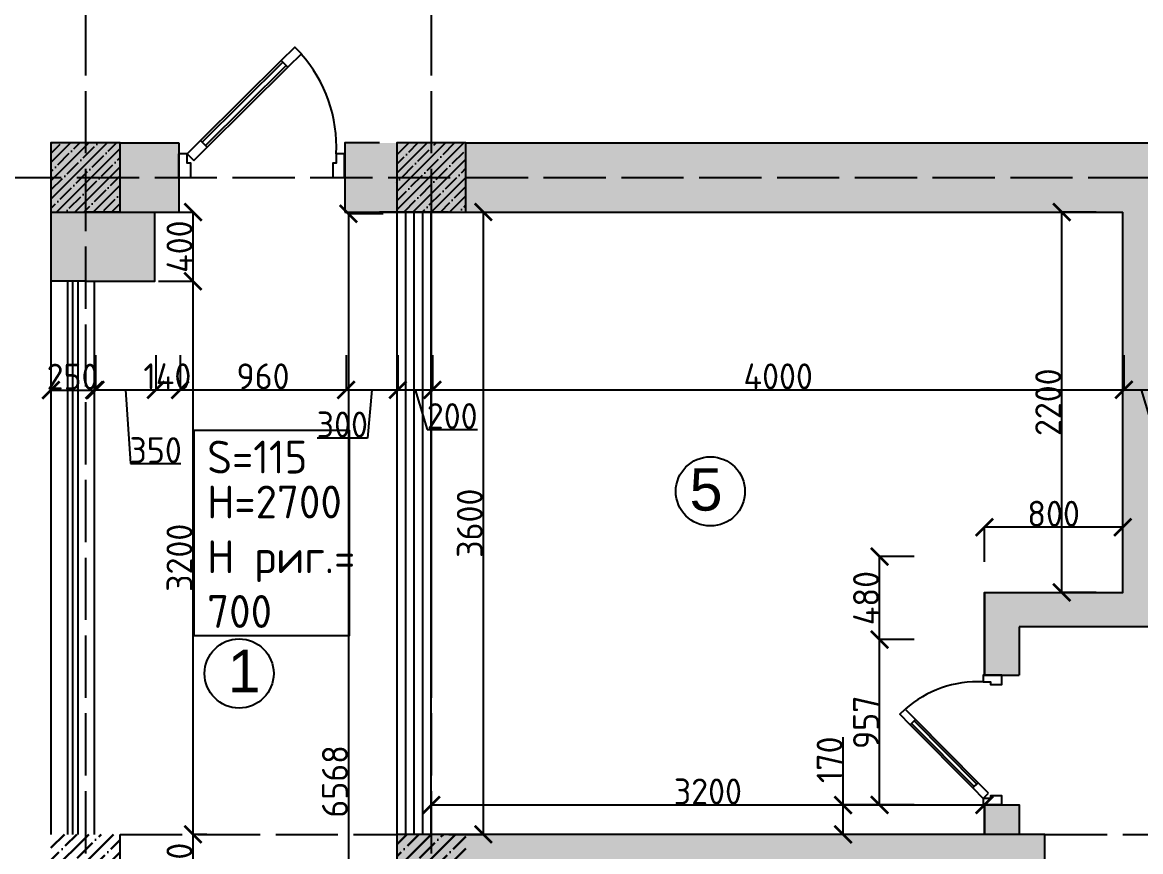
# Model space of a CAD drawing. Header units: millimetres. Extents: x -79936 to 190348, y -17907 to 78730.
# Drawn here: x 107997 to 114466, y 68208 to 73006 of the extents above; entities that cross this region are included whole.
import ezdxf

# ---------------------------------------------------------------- set-up
doc = ezdxf.new("R2010")
doc.units = ezdxf.units.MM
doc.linetypes.add('ACAD_ISO02W100', pattern=[15, 12, -3])
doc.layers.add('Plan 1', color=7, linetype='Continuous')
doc.layers.add('Plan 2', color=7, linetype='Continuous')
doc.styles.add('gost', font='GOST Common.ttf')
doc.styles.get("Standard").update_dxf_attribs({"font": 'arial.ttf'})
doc.dimstyles.new('GOST', dxfattribs={"dimtxt": 190, "dimasz": 100, "dimexe": 0.18, "dimexo": 0.06, "dimgap": 3, "dimtad": 1, "dimdec": 0, "dimzin": 0, "dimdsep": 46, "dimtxsty": 'gost', "dimblk": 'ARCHTICK', "dimcen": 0.09, "dimclrt": 256, "dimadec": 0, "dimazin": 0, "dimtfac": 1, "dimtdec": 0, "dimtofl": 0, "dimtmove": 0, "dimatfit": 3, "dimldrblk": 'ARCHTICK', "dimfxl": 200, "dimfxlon": 1, "dimtolj": 1, "dimtzin": 0, "dimarcsym": 0})
pattern_1 = [(45, (55688.29, 48707.08), (-70.71068, 70.71068), []), (45, (55759, 48707.08), (-70.71068, 70.71068), [125, -25, 0, -25])]

# ---------------------------------------------------------------- blocks, each defined once
blk = doc.blocks.new('A$C3C032968')
for p, q in [((0, 0), (0, 100)), ((0, 100), (0, 0)), ((700, 0), (700, 100)), ((700, 0), (700, 100))]:
    blk.add_line(p, q)
for points in [[(517.5, 522.4), (460.7, 466.1), (432.5, 494.5), (489.3, 550.8)], [(120, 128), (460.7, 466.1), (432.5, 494.5), (91.8, 156.4)], [(112.9, 135.1), (453.6, 473.2), (439.5, 487.4), (98.8, 149.3)], [(63.2, 71.6), (120, 128), (91.8, 156.4), (35, 100)], [(35, 100), (0, 100), (0, 0), (50, 0), (50, 50), (50, 60), (35, 60)], [(665, 100), (665, 60), (650, 60), (650, 50), (650, 0), (700, 0), (700, 100)]]:
    blk.add_lwpolyline(points, close=True)
blk.add_arc((72.4, 128.7), 593.3, 357.2313, 41.4937)
blk = doc.blocks.new('_ArchTick')
at = {"color": 0, "linetype": 'ByBlock', "const_width": 0.15}
blk.add_lwpolyline([(-0.5, -0.5), (0.5, 0.5)], dxfattribs=at)
blk = doc.blocks.new('*D266')
at = {"color": 0, "lineweight": -2, "transparency": 16777216}
for p, q in [((108362.2, 73708.1), (108362.2, 73908.3)), ((108362.2, 73908.1), (108902.2, 73908.1)), ((108902.2, 73708.1), (108902.2, 73908.3))]:
    blk.add_line(p, q, dxfattribs=at)
at = {"layer": 'Defpoints', "color": 0, "lineweight": 40, "transparency": 16777216}
for p in [(108902.2, 73908.1), (108902.2, 72176.6), (108362.2, 72108.1)]:
    blk.add_point(p, dxfattribs=at)
at = {"color": 0, "lineweight": -2, "transparency": 16777216, "xscale": 100, "yscale": 100, "zscale": 100, "rotation": 180}
blk.add_blockref('_ArchTick', (108362.2, 73908.1), dxfattribs=at)
at = {"color": 0, "lineweight": -2, "transparency": 16777216, "xscale": 100, "yscale": 100, "zscale": 100}
blk.add_blockref('_ArchTick', (108902.2, 73908.1), dxfattribs=at)
at = {"transparency": 16777216, "insert": (108632.2, 74006.1), "char_height": 190, "attachment_point": 5, "style": 'gost'}
blk.add_mtext('\\A1;540', dxfattribs=at)
blk = doc.blocks.new('*D267')
at = {"color": 0, "lineweight": -2, "transparency": 16777216}
for p, q in [((108902.2, 73708.1), (108902.2, 73908.3)), ((108902.2, 73908.1), (109862.2, 73908.1)), ((109862.2, 73708.1), (109862.2, 73908.3))]:
    blk.add_line(p, q, dxfattribs=at)
at = {"layer": 'Defpoints', "color": 0, "lineweight": 40, "transparency": 16777216}
for p in [(109862.2, 73908.1), (109862.2, 72308.1), (108902.2, 72176.6)]:
    blk.add_point(p, dxfattribs=at)
at = {"color": 0, "lineweight": -2, "transparency": 16777216, "xscale": 100, "yscale": 100, "zscale": 100, "rotation": 180}
blk.add_blockref('_ArchTick', (108902.2, 73908.1), dxfattribs=at)
at = {"color": 0, "lineweight": -2, "transparency": 16777216, "xscale": 100, "yscale": 100, "zscale": 100}
blk.add_blockref('_ArchTick', (109862.2, 73908.1), dxfattribs=at)
at = {"transparency": 16777216, "insert": (109382.2, 74006.1), "char_height": 190, "attachment_point": 5, "style": 'gost'}
blk.add_mtext('\\A1;960', dxfattribs=at)
blk = doc.blocks.new('*D268')
at = {"color": 0, "lineweight": -2, "transparency": 16777216}
for p, q in [((109862.2, 73708.1), (109862.2, 73908.3)), ((109862.2, 73908.1), (110362.2, 73908.1)), ((110362.2, 73708.1), (110362.2, 73908.3))]:
    blk.add_line(p, q, dxfattribs=at)
at = {"layer": 'Defpoints', "color": 0, "lineweight": 40, "transparency": 16777216}
for p in [(110362.2, 73908.1), (109862.2, 72308.1), (110362.2, 72108.1)]:
    blk.add_point(p, dxfattribs=at)
at = {"color": 0, "lineweight": -2, "transparency": 16777216, "xscale": 100, "yscale": 100, "zscale": 100, "rotation": 180}
blk.add_blockref('_ArchTick', (109862.2, 73908.1), dxfattribs=at)
at = {"color": 0, "lineweight": -2, "transparency": 16777216, "xscale": 100, "yscale": 100, "zscale": 100}
blk.add_blockref('_ArchTick', (110362.2, 73908.1), dxfattribs=at)
at = {"transparency": 16777216, "insert": (110112.2, 74006.1), "char_height": 190, "attachment_point": 5, "style": 'gost'}
blk.add_mtext('\\A1;500', dxfattribs=at)
blk = doc.blocks.new('*D269')
at = {"color": 0, "lineweight": -2, "transparency": 16777216}
for p, q in [((110362.2, 73708.1), (110362.2, 73908.3)), ((110362.2, 73908.1), (115162, 73908.1)), ((115162, 73708.1), (115162, 73908.3))]:
    blk.add_line(p, q, dxfattribs=at)
at = {"layer": 'Defpoints', "color": 0, "lineweight": 40, "transparency": 16777216}
for p in [(115162, 73908.1), (110362.2, 72108.1), (115162, 72108.1)]:
    blk.add_point(p, dxfattribs=at)
at = {"color": 0, "lineweight": -2, "transparency": 16777216, "xscale": 100, "yscale": 100, "zscale": 100, "rotation": 180}
blk.add_blockref('_ArchTick', (110362.2, 73908.1), dxfattribs=at)
at = {"color": 0, "lineweight": -2, "transparency": 16777216, "xscale": 100, "yscale": 100, "zscale": 100}
blk.add_blockref('_ArchTick', (115162, 73908.1), dxfattribs=at)
at = {"transparency": 16777216, "insert": (112762.1, 74006.1), "char_height": 190, "attachment_point": 5, "style": 'gost'}
blk.add_mtext('\\A1;4800', dxfattribs=at)
blk = doc.blocks.new('*D228')
at = {"color": 0, "lineweight": -2, "transparency": 16777216}
for p, q in [((108362.2, 74508.1), (108362.2, 74708.3)), ((108362.2, 74708.1), (110362.2, 74708.1)), ((110362.2, 74508.1), (110362.2, 74708.3))]:
    blk.add_line(p, q, dxfattribs=at)
at = {"layer": 'Defpoints', "color": 0, "lineweight": 40, "transparency": 16777216}
for p in [(110362.2, 74708.1), (108362.2, 72108.1), (110362.2, 72108.1)]:
    blk.add_point(p, dxfattribs=at)
at = {"color": 0, "lineweight": -2, "transparency": 16777216, "xscale": 100, "yscale": 100, "zscale": 100, "rotation": 180}
blk.add_blockref('_ArchTick', (108362.2, 74708.1), dxfattribs=at)
at = {"color": 0, "lineweight": -2, "transparency": 16777216, "xscale": 100, "yscale": 100, "zscale": 100}
blk.add_blockref('_ArchTick', (110362.2, 74708.1), dxfattribs=at)
at = {"transparency": 16777216, "insert": (109362.2, 74806.1), "char_height": 190, "attachment_point": 5, "style": 'gost'}
blk.add_mtext('\\A1;2000', dxfattribs=at)
blk = doc.blocks.new('*D229')
at = {"color": 0, "lineweight": -2, "transparency": 16777216}
for p, q in [((110362.2, 74508.1), (110362.2, 74708.3)), ((110362.2, 74708.1), (115162, 74708.1)), ((115162, 74508.1), (115162, 74708.3))]:
    blk.add_line(p, q, dxfattribs=at)
at = {"layer": 'Defpoints', "color": 0, "lineweight": 40, "transparency": 16777216}
for p in [(115162, 74708.1), (110362.2, 72108.1), (115162, 72108.1)]:
    blk.add_point(p, dxfattribs=at)
at = {"color": 0, "lineweight": -2, "transparency": 16777216, "xscale": 100, "yscale": 100, "zscale": 100, "rotation": 180}
blk.add_blockref('_ArchTick', (110362.2, 74708.1), dxfattribs=at)
at = {"color": 0, "lineweight": -2, "transparency": 16777216, "xscale": 100, "yscale": 100, "zscale": 100}
blk.add_blockref('_ArchTick', (115162, 74708.1), dxfattribs=at)
at = {"transparency": 16777216, "insert": (112762.1, 74806.1), "char_height": 190, "attachment_point": 5, "style": 'gost'}
blk.add_mtext('\\A1;4800', dxfattribs=at)
blk = doc.blocks.new('*D232')
at = {"color": 0, "lineweight": -2, "transparency": 16777216}
for p, q in [((108362.2, 75308.1), (108362.2, 75508.3)), ((108362.2, 75508.1), (121262, 75508.1)), ((121262, 75308.1), (121262, 75508.3))]:
    blk.add_line(p, q, dxfattribs=at)
at = {"layer": 'Defpoints', "color": 0, "lineweight": 40, "transparency": 16777216}
for p in [(121262, 75508.1), (108362.2, 72108.1), (121262, 72108.1)]:
    blk.add_point(p, dxfattribs=at)
at = {"color": 0, "lineweight": -2, "transparency": 16777216, "xscale": 100, "yscale": 100, "zscale": 100, "rotation": 180}
blk.add_blockref('_ArchTick', (108362.2, 75508.1), dxfattribs=at)
at = {"color": 0, "lineweight": -2, "transparency": 16777216, "xscale": 100, "yscale": 100, "zscale": 100}
blk.add_blockref('_ArchTick', (121262, 75508.1), dxfattribs=at)
at = {"transparency": 16777216, "insert": (114812.1, 75606.1), "char_height": 190, "attachment_point": 5, "style": 'gost'}
blk.add_mtext('\\A1;12900', dxfattribs=at)
blk = doc.blocks.new('*D233')
at = {"color": 0, "lineweight": -2, "transparency": 16777216}
for p, q in [((108783.7, 71908.1), (108983.9, 71908.1)), ((108983.7, 71908.1), (108983.7, 71508.1)), ((108783.7, 71508.1), (108983.9, 71508.1))]:
    blk.add_line(p, q, dxfattribs=at)
at = {"layer": 'Defpoints', "color": 0, "lineweight": 40, "transparency": 16777216}
for p in [(108464.4, 71908.1), (108464.4, 71508.1), (108983.7, 71508.1)]:
    blk.add_point(p, dxfattribs=at)
at = {"color": 0, "lineweight": -2, "transparency": 16777216, "xscale": 100, "yscale": 100, "zscale": 100}
for p, rotation in [((108983.7, 71908.1), 90), ((108983.7, 71508.1), 270)]:
    blk.add_blockref('_ArchTick', p, dxfattribs=dict(at, rotation=rotation))
at = {"color": 18, "true_color": 0x000000, "transparency": 16777216, "insert": (108905.7, 71708.1), "char_height": 150, "attachment_point": 5, "rotation": 90, "style": 'gost'}
blk.add_mtext('\\A1;400', dxfattribs=at)
blk = doc.blocks.new('*D234')
at = {"color": 0, "lineweight": -2, "transparency": 16777216}
for p, q in [((108783.7, 71508.1), (108983.9, 71508.1)), ((108983.7, 71508.1), (108983.7, 68308.1)), ((109064.3, 68308.1), (108983.6, 68308.1))]:
    blk.add_line(p, q, dxfattribs=at)
at = {"layer": 'Defpoints', "color": 0, "lineweight": 40, "transparency": 16777216}
for p in [(108464.4, 71508.1), (108983.7, 68308.1), (109064.4, 68308.1)]:
    blk.add_point(p, dxfattribs=at)
at = {"color": 0, "lineweight": -2, "transparency": 16777216, "xscale": 100, "yscale": 100, "zscale": 100}
for p, rotation in [((108983.7, 71508.1), 90), ((108983.7, 68308.1), 270)]:
    blk.add_blockref('_ArchTick', p, dxfattribs=dict(at, rotation=rotation))
at = {"color": 18, "true_color": 0x000000, "transparency": 16777216, "insert": (108905.7, 69908.1), "char_height": 150, "attachment_point": 5, "rotation": 90, "style": 'gost'}
blk.add_mtext('\\A1;3200', dxfattribs=at)
blk = doc.blocks.new('*D235')
at = {"color": 0, "lineweight": -2, "transparency": 16777216}
for p, q in [((109064.3, 68308.1), (108983.6, 68308.1)), ((108983.7, 68308.1), (108983.7, 67908.1)), ((109064.3, 67908.1), (108983.6, 67908.1))]:
    blk.add_line(p, q, dxfattribs=at)
at = {"layer": 'Defpoints', "color": 0, "lineweight": 40, "transparency": 16777216}
for p in [(109064.4, 68308.1), (108983.7, 67908.1), (109064.4, 67908.1)]:
    blk.add_point(p, dxfattribs=at)
at = {"color": 0, "lineweight": -2, "transparency": 16777216, "xscale": 100, "yscale": 100, "zscale": 100}
for p, rotation in [((108983.7, 68308.1), 90), ((108983.7, 67908.1), 270)]:
    blk.add_blockref('_ArchTick', p, dxfattribs=dict(at, rotation=rotation))
at = {"color": 18, "true_color": 0x000000, "transparency": 16777216, "insert": (108905.7, 68108.1), "char_height": 150, "attachment_point": 5, "rotation": 90, "style": 'gost'}
blk.add_mtext('\\A1;400', dxfattribs=at)
blk = doc.blocks.new('*D273')
at = {"color": 0, "lineweight": -2, "transparency": 16777216}
for p, q in [((108162.2, 71078), (108162.2, 70877.8)), ((108412.2, 71078), (108412.2, 70877.8)), ((108162.2, 70878), (108412.2, 70878))]:
    blk.add_line(p, q, dxfattribs=at)
at = {"layer": 'Defpoints', "color": 0, "lineweight": 40, "transparency": 16777216}
for p in [(108162.2, 71508.1), (108412.2, 71508.1), (108412.2, 70878)]:
    blk.add_point(p, dxfattribs=at)
at = {"color": 0, "lineweight": -2, "transparency": 16777216, "xscale": 100, "yscale": 100, "zscale": 100, "rotation": 180}
blk.add_blockref('_ArchTick', (108162.2, 70878), dxfattribs=at)
at = {"color": 0, "lineweight": -2, "transparency": 16777216, "xscale": 100, "yscale": 100, "zscale": 100}
blk.add_blockref('_ArchTick', (108412.2, 70878), dxfattribs=at)
at = {"transparency": 16777216, "insert": (108287.2, 70956), "char_height": 150, "attachment_point": 5, "style": 'gost'}
blk.add_mtext('\\A1;250', dxfattribs=at)
blk = doc.blocks.new('*D238')
at = {"color": 0, "lineweight": -2, "transparency": 16777216}
for p, q in [((108419, 71079.6), (108419, 70879.4)), ((108769, 71079.6), (108769, 70879.4)), ((108419, 70879.6), (108769, 70879.6)), ((108594, 70879.6), (108622.3, 70452.8)), ((108622.3, 70452.8), (108913.3, 70452.8))]:
    blk.add_line(p, q, dxfattribs=at)
at = {"layer": 'Defpoints', "color": 0, "lineweight": 40, "transparency": 16777216}
for p in [(108419, 71701.3), (108769, 71701.3), (108769, 70879.6)]:
    blk.add_point(p, dxfattribs=at)
at = {"color": 0, "lineweight": -2, "transparency": 16777216, "xscale": 100, "yscale": 100, "zscale": 100, "rotation": 180}
blk.add_blockref('_ArchTick', (108419, 70879.6), dxfattribs=at)
at = {"color": 0, "lineweight": -2, "transparency": 16777216, "xscale": 100, "yscale": 100, "zscale": 100}
blk.add_blockref('_ArchTick', (108769, 70879.6), dxfattribs=at)
at = {"transparency": 16777216, "insert": (108767.8, 70530.8), "char_height": 150, "attachment_point": 5, "style": 'gost'}
blk.add_mtext('\\A1;350', dxfattribs=at)
blk = doc.blocks.new('*D239')
at = {"color": 0, "lineweight": -2, "transparency": 16777216}
for p, q in [((108769, 71079.6), (108769, 70879.4)), ((108909, 71079.6), (108909, 70879.4)), ((108769, 70879.6), (108909, 70879.6))]:
    blk.add_line(p, q, dxfattribs=at)
at = {"layer": 'Defpoints', "color": 0, "lineweight": 40, "transparency": 16777216}
for p in [(108909, 72101.3), (108769, 71701.3), (108909, 70879.6)]:
    blk.add_point(p, dxfattribs=at)
at = {"color": 0, "lineweight": -2, "transparency": 16777216, "xscale": 100, "yscale": 100, "zscale": 100, "rotation": 180}
blk.add_blockref('_ArchTick', (108769, 70879.6), dxfattribs=at)
at = {"color": 0, "lineweight": -2, "transparency": 16777216, "xscale": 100, "yscale": 100, "zscale": 100}
blk.add_blockref('_ArchTick', (108909, 70879.6), dxfattribs=at)
at = {"transparency": 16777216, "insert": (108835.6, 70958), "char_height": 150, "attachment_point": 5, "style": 'gost'}
blk.add_mtext('\\A1;140', dxfattribs=at)
blk = doc.blocks.new('*D240')
at = {"color": 0, "lineweight": -2, "transparency": 16777216}
for p, q in [((108909, 71079.6), (108909, 70879.4)), ((109869, 71079.6), (109869, 70879.4)), ((108909, 70879.6), (109869, 70879.6))]:
    blk.add_line(p, q, dxfattribs=at)
at = {"layer": 'Defpoints', "color": 0, "lineweight": 40, "transparency": 16777216}
for p in [(108909, 72101.3), (109869, 72101.3), (109869, 70879.6)]:
    blk.add_point(p, dxfattribs=at)
at = {"color": 0, "lineweight": -2, "transparency": 16777216, "xscale": 100, "yscale": 100, "zscale": 100, "rotation": 180}
blk.add_blockref('_ArchTick', (108909, 70879.6), dxfattribs=at)
at = {"color": 0, "lineweight": -2, "transparency": 16777216, "xscale": 100, "yscale": 100, "zscale": 100}
blk.add_blockref('_ArchTick', (109869, 70879.6), dxfattribs=at)
at = {"transparency": 16777216, "insert": (109389, 70957.6), "char_height": 150, "attachment_point": 5, "style": 'gost'}
blk.add_mtext('\\A1;960', dxfattribs=at)
blk = doc.blocks.new('*D241')
at = {"color": 0, "lineweight": -2, "transparency": 16777216}
for p, q in [((109869, 71079.6), (109869, 70879.4)), ((110169, 71079.6), (110169, 70879.4)), ((109869, 70879.6), (110169, 70879.6)), ((110019, 70879.6), (109993.2, 70601.1)), ((109993.2, 70601.1), (109702.2, 70601.1))]:
    blk.add_line(p, q, dxfattribs=at)
at = {"layer": 'Defpoints', "color": 0, "lineweight": 40, "transparency": 16777216}
for p in [(109869, 72101.3), (110169, 72101.3), (110169, 70879.6)]:
    blk.add_point(p, dxfattribs=at)
at = {"color": 0, "lineweight": -2, "transparency": 16777216, "xscale": 100, "yscale": 100, "zscale": 100, "rotation": 180}
blk.add_blockref('_ArchTick', (109869, 70879.6), dxfattribs=at)
at = {"color": 0, "lineweight": -2, "transparency": 16777216, "xscale": 100, "yscale": 100, "zscale": 100}
blk.add_blockref('_ArchTick', (110169, 70879.6), dxfattribs=at)
at = {"transparency": 16777216, "insert": (109847.7, 70679.1), "char_height": 150, "attachment_point": 5, "style": 'gost'}
blk.add_mtext('\\A1;300', dxfattribs=at)
blk = doc.blocks.new('*D242')
at = {"color": 0, "lineweight": -2, "transparency": 16777216}
for p, q in [((110169, 71079.6), (110169, 70879.4)), ((110369, 71079.6), (110369, 70879.4)), ((110169, 70879.6), (110369, 70879.6)), ((110269, 70879.6), (110337.9, 70649.9)), ((110337.9, 70649.9), (110628.9, 70649.9))]:
    blk.add_line(p, q, dxfattribs=at)
at = {"layer": 'Defpoints', "color": 0, "lineweight": 40, "transparency": 16777216}
for p in [(110169, 72101.3), (110369, 72101.3), (110369, 70879.6)]:
    blk.add_point(p, dxfattribs=at)
at = {"color": 0, "lineweight": -2, "transparency": 16777216, "xscale": 100, "yscale": 100, "zscale": 100, "rotation": 180}
blk.add_blockref('_ArchTick', (110169, 70879.6), dxfattribs=at)
at = {"color": 0, "lineweight": -2, "transparency": 16777216, "xscale": 100, "yscale": 100, "zscale": 100}
blk.add_blockref('_ArchTick', (110369, 70879.6), dxfattribs=at)
at = {"transparency": 16777216, "insert": (110483.4, 70727.9), "char_height": 150, "attachment_point": 5, "style": 'gost'}
blk.add_mtext('\\A1;200', dxfattribs=at)
blk = doc.blocks.new('*D243')
at = {"color": 0, "lineweight": -2, "transparency": 16777216}
for p, q in [((110369, 71079.6), (110369, 70879.4)), ((114369, 71079.6), (114369, 70879.4)), ((110369, 70879.6), (114369, 70879.6))]:
    blk.add_line(p, q, dxfattribs=at)
at = {"layer": 'Defpoints', "color": 0, "lineweight": 40, "transparency": 16777216}
for p in [(110369, 72101.3), (114369, 72101.3), (114369, 70879.6)]:
    blk.add_point(p, dxfattribs=at)
at = {"color": 0, "lineweight": -2, "transparency": 16777216, "xscale": 100, "yscale": 100, "zscale": 100, "rotation": 180}
blk.add_blockref('_ArchTick', (110369, 70879.6), dxfattribs=at)
at = {"color": 0, "lineweight": -2, "transparency": 16777216, "xscale": 100, "yscale": 100, "zscale": 100}
blk.add_blockref('_ArchTick', (114369, 70879.6), dxfattribs=at)
at = {"transparency": 16777216, "insert": (112369, 70957.6), "char_height": 150, "attachment_point": 5, "style": 'gost'}
blk.add_mtext('\\A1;4000', dxfattribs=at)
blk = doc.blocks.new('*D244')
at = {"color": 0, "lineweight": -2, "transparency": 16777216}
for p, q in [((114369, 71079.6), (114369, 70879.4)), ((114569, 71079.6), (114569, 70879.4)), ((114369, 70879.6), (114569, 70879.6)), ((114469, 70879.6), (114537.9, 70649.9)), ((114537.9, 70649.9), (114828.9, 70649.9))]:
    blk.add_line(p, q, dxfattribs=at)
at = {"layer": 'Defpoints', "color": 0, "lineweight": 40, "transparency": 16777216}
for p in [(114369, 72101.3), (114569, 72101.3), (114569, 70879.6)]:
    blk.add_point(p, dxfattribs=at)
at = {"color": 0, "lineweight": -2, "transparency": 16777216, "xscale": 100, "yscale": 100, "zscale": 100, "rotation": 180}
blk.add_blockref('_ArchTick', (114369, 70879.6), dxfattribs=at)
at = {"color": 0, "lineweight": -2, "transparency": 16777216, "xscale": 100, "yscale": 100, "zscale": 100}
blk.add_blockref('_ArchTick', (114569, 70879.6), dxfattribs=at)
at = {"transparency": 16777216, "insert": (114683.4, 70727.9), "char_height": 150, "attachment_point": 5, "style": 'gost'}
blk.add_mtext('\\A1;200', dxfattribs=at)
blk = doc.blocks.new('*D274')
at = {"color": 0, "lineweight": -2, "transparency": 16777216}
for p, q in [((110083.2, 71898.3), (109883, 71898.3)), ((109883.2, 71898.3), (109883.2, 65330.5)), ((110083.2, 65330.5), (109883, 65330.5))]:
    blk.add_line(p, q, dxfattribs=at)
at = {"layer": 'Defpoints', "color": 0, "lineweight": 40, "transparency": 16777216}
for p in [(110183.2, 71898.3), (109883.2, 65330.5), (110162.2, 65330.5)]:
    blk.add_point(p, dxfattribs=at)
at = {"color": 0, "lineweight": -2, "transparency": 16777216, "xscale": 100, "yscale": 100, "zscale": 100}
for p, rotation in [((109883.2, 71898.3), 90), ((109883.2, 65330.5), 270)]:
    blk.add_blockref('_ArchTick', p, dxfattribs=dict(at, rotation=rotation))
at = {"color": 18, "true_color": 0x000000, "transparency": 16777216, "insert": (109805.2, 68614.4), "char_height": 150, "attachment_point": 5, "rotation": 90, "style": 'gost'}
blk.add_mtext('\\A1;6568', dxfattribs=at)
blk = doc.blocks.new('*D249')
at = {"color": 0, "lineweight": -2, "transparency": 16777216}
for p, q in [((114209, 71908.1), (114008.8, 71908.1)), ((114009, 69708.1), (114009, 71908.1)), ((114209, 69708.1), (114008.8, 69708.1))]:
    blk.add_line(p, q, dxfattribs=at)
at = {"layer": 'Defpoints', "color": 0, "lineweight": 40, "transparency": 16777216}
for p in [(114009, 71908.1), (114362.2, 71908.1), (114362.2, 69708.1)]:
    blk.add_point(p, dxfattribs=at)
at = {"color": 0, "lineweight": -2, "transparency": 16777216, "xscale": 100, "yscale": 100, "zscale": 100}
for p, rotation in [((114009, 71908.1), 90), ((114009, 69708.1), 270)]:
    blk.add_blockref('_ArchTick', p, dxfattribs=dict(at, rotation=rotation))
at = {"transparency": 16777216, "insert": (113931, 70808.1), "char_height": 150, "attachment_point": 5, "rotation": 90, "style": 'gost'}
blk.add_mtext('\\A1;2200', dxfattribs=at)
blk = doc.blocks.new('*D250')
at = {"color": 0, "lineweight": -2, "transparency": 16777216}
for p, q in [((112744.5, 68478.2), (112744.5, 68870)), ((112944.5, 68478.2), (112744.3, 68478.2)), ((112744.5, 68308.1), (112744.5, 68478.2)), ((112944.5, 68308.1), (112744.3, 68308.1))]:
    blk.add_line(p, q, dxfattribs=at)
at = {"layer": 'Defpoints', "color": 0, "lineweight": 40, "transparency": 16777216}
for p in [(112744.5, 68478.2), (113762.2, 68478.2), (113912.2, 68308.1)]:
    blk.add_point(p, dxfattribs=at)
at = {"color": 0, "lineweight": -2, "transparency": 16777216, "xscale": 100, "yscale": 100, "zscale": 100}
for p, rotation in [((112744.5, 68478.2), 90), ((112744.5, 68308.1), 270)]:
    blk.add_blockref('_ArchTick', p, dxfattribs=dict(at, rotation=rotation))
at = {"transparency": 16777216, "insert": (112666.5, 68739.5), "char_height": 150, "attachment_point": 5, "rotation": 90, "style": 'gost'}
blk.add_mtext('\\A1;170', dxfattribs=at)
blk = doc.blocks.new('*D251')
at = {"color": 0, "lineweight": -2, "transparency": 16777216}
for p, q in [((113155.1, 69435), (112954.9, 69435)), ((112955.1, 68478.2), (112955.1, 69435)), ((113155.1, 68478.2), (112954.9, 68478.2))]:
    blk.add_line(p, q, dxfattribs=at)
at = {"layer": 'Defpoints', "color": 0, "lineweight": 40, "transparency": 16777216}
for p in [(112955.1, 69435), (114077.5, 69435), (113762.2, 68478.2)]:
    blk.add_point(p, dxfattribs=at)
at = {"color": 0, "lineweight": -2, "transparency": 16777216, "xscale": 100, "yscale": 100, "zscale": 100}
for p, rotation in [((112955.1, 69435), 90), ((112955.1, 68478.2), 270)]:
    blk.add_blockref('_ArchTick', p, dxfattribs=dict(at, rotation=rotation))
at = {"transparency": 16777216, "insert": (112877.1, 68956.6), "char_height": 150, "attachment_point": 5, "rotation": 90, "style": 'gost'}
blk.add_mtext('\\A1;957', dxfattribs=at)
blk = doc.blocks.new('*D252')
at = {"color": 0, "lineweight": -2, "transparency": 16777216}
for p, q in [((113155.1, 69915), (112954.9, 69915)), ((112955.1, 69435), (112955.1, 69915)), ((113155.1, 69435), (112954.9, 69435))]:
    blk.add_line(p, q, dxfattribs=at)
at = {"layer": 'Defpoints', "color": 0, "lineweight": 40, "transparency": 16777216}
for p in [(112955.1, 69915), (113877.5, 69915), (114077.5, 69435)]:
    blk.add_point(p, dxfattribs=at)
at = {"color": 0, "lineweight": -2, "transparency": 16777216, "xscale": 100, "yscale": 100, "zscale": 100}
for p, rotation in [((112955.1, 69915), 90), ((112955.1, 69435), 270)]:
    blk.add_blockref('_ArchTick', p, dxfattribs=dict(at, rotation=rotation))
at = {"transparency": 16777216, "insert": (112877.1, 69675), "char_height": 150, "attachment_point": 5, "rotation": 90, "style": 'gost'}
blk.add_mtext('\\A1;480', dxfattribs=at)
blk = doc.blocks.new('*D253')
at = {"color": 0, "lineweight": -2, "transparency": 16777216}
for p, q in [((113562.2, 69885), (113562.2, 70085.1)), ((114362.2, 70085), (113562.2, 70085)), ((114362.2, 69885), (114362.2, 70085.1))]:
    blk.add_line(p, q, dxfattribs=at)
at = {"layer": 'Defpoints', "color": 0, "lineweight": 40, "transparency": 16777216}
for p in [(113562.2, 70085), (113562.2, 69708.1), (114362.2, 69708.1)]:
    blk.add_point(p, dxfattribs=at)
at = {"color": 0, "lineweight": -2, "transparency": 16777216, "xscale": 100, "yscale": 100, "zscale": 100, "rotation": 180}
blk.add_blockref('_ArchTick', (113562.2, 70085), dxfattribs=at)
at = {"color": 0, "lineweight": -2, "transparency": 16777216, "xscale": 100, "yscale": 100, "zscale": 100}
blk.add_blockref('_ArchTick', (114362.2, 70085), dxfattribs=at)
at = {"transparency": 16777216, "insert": (113962.2, 70163), "char_height": 150, "attachment_point": 5, "style": 'gost'}
blk.add_mtext('\\A1;800', dxfattribs=at)
blk = doc.blocks.new('*D278')
at = {"color": 0, "lineweight": -2, "transparency": 16777216}
for p, q in [((110362.2, 68308.2), (110362.2, 68478.3)), ((110362.2, 68478.2), (113562.2, 68478.2)), ((113562.2, 68308.2), (113562.2, 68478.3))]:
    blk.add_line(p, q, dxfattribs=at)
at = {"layer": 'Defpoints', "color": 0, "lineweight": 40, "transparency": 16777216}
for p in [(113562.2, 68478.2), (110362.2, 68308.1), (113562.2, 68308.1)]:
    blk.add_point(p, dxfattribs=at)
at = {"color": 0, "lineweight": -2, "transparency": 16777216, "xscale": 100, "yscale": 100, "zscale": 100, "rotation": 180}
blk.add_blockref('_ArchTick', (110362.2, 68478.2), dxfattribs=at)
at = {"color": 0, "lineweight": -2, "transparency": 16777216, "xscale": 100, "yscale": 100, "zscale": 100}
blk.add_blockref('_ArchTick', (113562.2, 68478.2), dxfattribs=at)
at = {"transparency": 16777216, "insert": (111962.2, 68556.2), "char_height": 150, "attachment_point": 5, "style": 'gost'}
blk.add_mtext('\\A1;3200', dxfattribs=at)
blk = doc.blocks.new('*D257')
at = {"color": 0, "lineweight": -2, "transparency": 16777216}
for p, q in [((106762.2, 72108.1), (106562, 72108.1)), ((106562.2, 71508.1), (106562.2, 72108.1)), ((106762.2, 71508.1), (106562, 71508.1))]:
    blk.add_line(p, q, dxfattribs=at)
at = {"layer": 'Defpoints', "color": 0, "lineweight": 40, "transparency": 16777216}
for p in [(106562.2, 72108.1), (108362.2, 72108.1), (108162.2, 71508.1)]:
    blk.add_point(p, dxfattribs=at)
at = {"color": 0, "lineweight": -2, "transparency": 16777216, "xscale": 100, "yscale": 100, "zscale": 100}
for p, rotation in [((106562.2, 72108.1), 90), ((106562.2, 71508.1), 270)]:
    blk.add_blockref('_ArchTick', p, dxfattribs=dict(at, rotation=rotation))
at = {"transparency": 16777216, "insert": (106464.2, 71808.1), "char_height": 190, "attachment_point": 5, "rotation": 90, "style": 'gost'}
blk.add_mtext('\\A1;600', dxfattribs=at)
blk = doc.blocks.new('*D258')
at = {"color": 0, "lineweight": -2, "transparency": 16777216}
for p, q in [((105162.2, 72108.1), (104962, 72108.1)), ((104962.2, 61708.1), (104962.2, 72108.1)), ((105162.2, 61708.1), (104962, 61708.1))]:
    blk.add_line(p, q, dxfattribs=at)
at = {"layer": 'Defpoints', "color": 0, "lineweight": 40, "transparency": 16777216}
for p in [(104962.2, 72108.1), (108362.2, 72108.1), (108362.2, 61708.1)]:
    blk.add_point(p, dxfattribs=at)
at = {"color": 0, "lineweight": -2, "transparency": 16777216, "xscale": 100, "yscale": 100, "zscale": 100}
for p, rotation in [((104962.2, 72108.1), 90), ((104962.2, 61708.1), 270)]:
    blk.add_blockref('_ArchTick', p, dxfattribs=dict(at, rotation=rotation))
at = {"transparency": 16777216, "insert": (104864.2, 66908.1), "char_height": 190, "attachment_point": 5, "rotation": 90, "style": 'gost'}
blk.add_mtext('\\A1;10400', dxfattribs=at)
blk = doc.blocks.new('*D260')
at = {"color": 0, "lineweight": -2, "transparency": 16777216}
for p, q in [((105962.2, 72108.1), (105762, 72108.1)), ((105762.2, 68108.1), (105762.2, 72108.1)), ((105962.2, 68108.1), (105762, 68108.1))]:
    blk.add_line(p, q, dxfattribs=at)
at = {"layer": 'Defpoints', "color": 0, "lineweight": 40, "transparency": 16777216}
for p in [(105762.2, 72108.1), (108362.2, 72108.1), (108362.2, 68108.1)]:
    blk.add_point(p, dxfattribs=at)
at = {"color": 0, "lineweight": -2, "transparency": 16777216, "xscale": 100, "yscale": 100, "zscale": 100}
for p, rotation in [((105762.2, 72108.1), 90), ((105762.2, 68108.1), 270)]:
    blk.add_blockref('_ArchTick', p, dxfattribs=dict(at, rotation=rotation))
at = {"transparency": 16777216, "insert": (105664.2, 70108.1), "char_height": 190, "attachment_point": 5, "rotation": 90, "style": 'gost'}
blk.add_mtext('\\A1;4000', dxfattribs=at)
blk = doc.blocks.new('*D318')
at = {"color": 0, "lineweight": -2, "transparency": 16777216}
for p, q in [((106762.2, 71508.1), (106562, 71508.1)), ((106562.2, 68108.1), (106562.2, 71508.1)), ((106762.2, 68108.1), (106562, 68108.1))]:
    blk.add_line(p, q, dxfattribs=at)
at = {"layer": 'Defpoints', "color": 0, "lineweight": 40, "transparency": 16777216}
for p in [(106562.2, 71508.1), (108162.2, 71508.1), (108162.2, 68108.1)]:
    blk.add_point(p, dxfattribs=at)
at = {"color": 0, "lineweight": -2, "transparency": 16777216, "xscale": 100, "yscale": 100, "zscale": 100}
for p, rotation in [((106562.2, 71508.1), 90), ((106562.2, 68108.1), 270)]:
    blk.add_blockref('_ArchTick', p, dxfattribs=dict(at, rotation=rotation))
at = {"transparency": 16777216, "insert": (106464.2, 69808.1), "char_height": 190, "attachment_point": 5, "rotation": 90, "style": 'gost'}
blk.add_mtext('\\A1;3400', dxfattribs=at)
blk = doc.blocks.new('*D323')
at = {"color": 0, "lineweight": -2, "transparency": 16777216}
for p, q in [((110463.1, 71908.1), (110663.3, 71908.1)), ((110663.1, 71908.1), (110663.1, 68308.1)), ((110463.1, 68308.1), (110663.3, 68308.1))]:
    blk.add_line(p, q, dxfattribs=at)
at = {"layer": 'Defpoints', "color": 0, "lineweight": 40, "transparency": 16777216}
for p in [(110362.2, 71908.1), (110362.2, 68308.1), (110663.1, 68308.1)]:
    blk.add_point(p, dxfattribs=at)
at = {"color": 0, "lineweight": -2, "transparency": 16777216, "xscale": 100, "yscale": 100, "zscale": 100}
for p, rotation in [((110663.1, 71908.1), 90), ((110663.1, 68308.1), 270)]:
    blk.add_blockref('_ArchTick', p, dxfattribs=dict(at, rotation=rotation))
at = {"transparency": 16777216, "insert": (110585.1, 70108.1), "char_height": 150, "attachment_point": 5, "rotation": 90, "style": 'gost'}
blk.add_mtext('\\A1;3600', dxfattribs=at)

msp = doc.modelspace()

# ---------------------------------------------------------------- hatches: boundary and pattern name
at = {"ltscale": 50, "true_color": 0x636466, "transparency": 33554687}
h = msp.add_hatch(color=251, dxfattribs=at)
h.dxf.hatch_style = 1
h.paths.add_polyline_path([(110362.206, 64480.49), (108562.206, 64480.49), (108562.206, 64280.49), (110362.206, 64280.49)])
h.paths.add_polyline_path([(119162.206, 68308.118), (115162.206, 68308.118), (115162.206, 68658.118), (114962.206, 68658.118), (114962.206, 68108.453), (119162.206, 68109.38)])
h.paths.add_polyline_path([(110438.359, 66508.118), (110362.206, 66508.118), (110362.206, 66308.118), (110438.359, 66308.118)], flags=17)
h.paths.add_polyline_path([(108562.206, 64480.49), (108162.206, 64480.49), (108162.206, 64280.49), (108562.206, 64280.49), (108562.206, 64308.118)])
h.paths.add_polyline_path([(111212.206, 66308.118), (111212.206, 66508.118), (111038.359, 66508.118), (111038.359, 66308.118)], flags=17)
h.paths.add_polyline_path([(108902.206, 71908.118), (108902.206, 72308.118), (108162.206, 72308.118), (108162.206, 71908.118)])
h.paths.add_polyline_path([(114962.206, 69408.118), (115162.206, 69408.118), (115162.206, 69708.118), (114562.206, 69708.118), (114562.206, 71908.118), (114362.206, 71908.118), (114362.206, 69708.118), (113562.206, 69708.118), (113562.206, 69228.118), (113762.206, 69228.118), (113762.206, 69508.118), (114962.206, 69508.118)])
h.paths.add_polyline_path([(113562.206, 68308.118), (113762.206, 68308.118), (113762.206, 68478.118), (113562.206, 68478.118)])
h.paths.add_polyline_path([(113512.206, 68108.118), (113512.206, 68308.118), (110162.206, 68308.118), (110162.206, 65330.49), (110362.206, 65330.49), (110362.206, 66308.118), (110362.206, 68108.118)])
h.paths.add_polyline_path([(121461.995, 61508.118), (121461.995, 61908.118), (108562.206, 61908.118), (108162.206, 61908.118), (108162.206, 61508.118)])
h.paths.add_polyline_path([(121261.995, 71908.118), (121261.995, 72308.118), (109862.206, 72308.118), (109862.206, 71908.118), (110362.206, 71908.118), (114362.206, 71908.118)])
at = {"transparency": 33554687}
h = msp.add_hatch(dxfattribs=at)
h.set_pattern_fill('ANSI35', color=1, scale=300)
h.set_pattern_definition([(45, (55169.186, 49430.7), (-53.03301, 53.03301), []), (45, (55222.22, 49430.7), (-53.03301, 53.03301), [93.75, -18.75, 0, -18.75])])
h.paths.add_polyline_path([(108562.206, 72308.118), (108162.206, 72308.118), (108162.206, 71908.118), (108562.206, 71908.118)])
h = msp.add_hatch(dxfattribs=at)
h.set_pattern_fill('ANSI35', color=1, scale=300)
h.set_pattern_definition([(45, (52041.02, 48907.085), (-53.03301, 53.03301), []), (45, (52094.06, 48907.085), (-53.03301, 53.03301), [93.75, -18.75, 0, -18.75])])
h.paths.add_polyline_path([(110562.206, 72308.118), (110162.206, 72308.118), (110162.206, 71908.118), (110562.206, 71908.118)])
at = {"true_color": 0x636466, "transparency": 33554687}
h = msp.add_hatch(color=251, dxfattribs=at)
h.dxf.hatch_style = 1
h.paths.add_polyline_path([(108362.206, 71908.118), (108162.206, 71908.118), (108162.206, 71508.118), (108362.206, 71508.118)])
h = msp.add_hatch(color=251, dxfattribs=at)
h.dxf.hatch_style = 1
h.paths.add_polyline_path([(108762.206, 71908.118), (108362.206, 71908.118), (108362.206, 71508.118), (108762.206, 71508.118)])
at = {"lineweight": 30, "transparency": 33554687}
h = msp.add_hatch(dxfattribs=at)
h.set_pattern_fill('ANSI35', color=1, scale=400)
h.set_pattern_definition(pattern_1)
h.paths.add_polyline_path([(108162.206, 68308.118), (108162.206, 67908.118), (108562.206, 67908.118), (108562.206, 68308.118)])
h = msp.add_hatch(dxfattribs=at)
h.set_pattern_fill('ANSI35', color=1, scale=400)
h.set_pattern_definition(pattern_1)
h.paths.add_polyline_path([(110162.206, 68308.118), (110162.206, 67908.118), (110562.206, 67908.118), (110562.206, 68308.118)])
at = {"true_color": 0x636466, "transparency": 33554687}
h = msp.add_hatch(color=251, dxfattribs=at)
h.dxf.hatch_style = 1
h.paths.add_polyline_path([(113912.206, 68308.118), (113512.206, 68308.118), (113512.206, 67908.118), (113912.206, 67908.118)])

# ---------------------------------------------------------------- linework, layer by layer
at = {"color": 18, "true_color": 0x000000}
for p, q in [((108562.206, 71908.118), (108902.206, 71908.118)), ((113562.206, 69708.118), (113562.206, 69228.118)), ((114962.206, 69508.118), (113762.206, 69508.118))]:
    msp.add_line(p, q, dxfattribs=at)
msp.add_line((113562.206, 69228.118), (113762.206, 69228.118))
for points in [[(108162.206, 71908.118), (108562.206, 71908.118), (108562.206, 72308.118), (108162.206, 72308.118)], [(110162.206, 71908.118), (110562.206, 71908.118), (110562.206, 72308.118), (110162.206, 72308.118)]]:
    msp.add_lwpolyline(points, close=True)
for points in [[(108562.206, 72308.118), (108902.206, 72308.118)], [(110561.726, 72308.118), (121061.995, 72308.118)], [(108162.206, 71908.118), (108162.206, 71508.118)], [(108762.206, 71908.118), (108902.206, 71908.118)], [(109862.206, 71908.118), (110162.206, 71908.118), (110162.206, 65330.49)], [(110162.206, 71908.118), (110162.206, 65448.118)], [(110362.206, 71908.118), (110162.206, 71908.118)], [(110362.206, 71908.118), (110362.206, 69195.261)], [(110362.206, 71908.118), (114362.206, 71908.118)], [(113562.206, 68479.054), (113562.206, 68308.118), (110362.206, 68308.118), (110362.206, 71908.118)], [(113562.206, 69228.118), (113562.206, 69708.118), (114362.206, 69708.118), (114362.206, 71908.118)], [(108162.206, 71508.118), (108162.206, 68308.118)], [(108362.206, 71508.118), (108162.206, 71508.118)], [(108412.206, 71508.118), (108412.206, 68308.118)], [(113762.206, 69508.118), (113762.206, 69228.118)], [(113662.206, 68478.353), (113762.165, 68478.151), (113762.165, 68308.118)], [(108562.206, 67908.118), (108562.206, 68308.118)], [(113512.206, 67908.118), (113912.206, 67908.118), (113912.206, 68308.118), (113512.206, 68308.118)]]:
    msp.add_lwpolyline(points, dxfattribs=at)
for points in [[(108902.206, 72308.118), (108902.206, 71908.118)], [(110062.206, 72308.118), (109862.206, 72308.118), (109862.206, 71908.118)], [(108362.206, 71508.118), (108762.206, 71508.118), (108762.206, 71908.118)]]:
    msp.add_lwpolyline(points)
at = {"color": 152, "true_color": 0x2776bb}
for points in [[(108562.206, 71908.118), (108362.206, 71908.118)], [(110462.206, 71908.118), (110062.206, 71908.118)], [(110212.206, 71908.118), (110212.206, 68308.118)], [(110262.206, 71908.118), (110262.206, 68308.118)], [(110312.206, 71908.118), (110312.206, 68308.118)], [(108257.206, 71508.118), (108257.206, 68308.118)], [(108287.206, 71508.118), (108287.206, 68308.118)], [(108317.206, 71508.118), (108317.206, 68308.118)], [(110362.206, 68308.118), (110162.206, 68308.118)]]:
    msp.add_lwpolyline(points, dxfattribs=at)
at = {"color": 1}
msp.add_lwpolyline([(108989.928, 70645.704), (109887.234, 70645.704), (109887.234, 69457.058), (108989.928, 69457.058)], close=True, dxfattribs=at)
at = {"layer": 'Plan 1', "color": 251, "linetype": 'ACAD_ISO02W100', "ltscale": 30, "true_color": 0x636466}
for points in [[(108362.206, 76208.298), (108362.206, 57608.298)], [(110362.206, 76208.298), (110362.206, 57608.298)], [(104262.206, 72108.118), (125412.206, 72108.118)]]:
    msp.add_lwpolyline(points, dxfattribs=at)
at = {"layer": 'Plan 1', "color": 6, "linetype": 'ACAD_ISO02W100', "ltscale": 30}
for points in [[(108562.206, 68308.118), (110162.206, 68308.118)], [(113912.206, 68308.118), (114962.206, 68308.118)]]:
    msp.add_lwpolyline(points, dxfattribs=at)
at = {"layer": 'Plan 2'}
for centre in [(111976.724, 70292.345), (109250.679, 69238.795)]:
    msp.add_circle(centre, 200, dxfattribs=at)

# ---------------------------------------------------------------- block references
at = {"layer": 'Plan 2', "xscale": 1.369107515369514, "yscale": 1.369107515369514, "zscale": 1.369107515369514}
msp.add_blockref('A$C3C032968', (108902.206, 72108.118), dxfattribs=at)
at = {"layer": 'Plan 2', "xscale": 1.071092138435144, "yscale": 1.071092138435144, "zscale": 1.071092138435144, "rotation": 89.99564269034508}
msp.add_blockref('A$C3C032968', (113662.206, 68478.353), dxfattribs=at)

# ---------------------------------------------------------------- texts
at = {"color": 10, "char_height": 190, "attachment_point": 1, "style": 'gost'}
for s, width, insert in [('S=115', 515.62381, (109066.046, 70585.753)), ('H=2700\\PH риг.=\\P700', 1908.45738, (109066.046, 70326.016))]:
    msp.add_mtext_dynamic_manual_height_columns(s, width=width, gutter_width=1, heights=[0], dxfattribs=dict(at, insert=insert))
at = {"layer": 'Plan 2', "char_height": 245.412, "attachment_point": 1}
for s, insert in [('5', (111856.375, 70426.446)), ('1', (109184.383, 69375.671))]:
    msp.add_mtext_dynamic_manual_height_columns(s, width=245.41227, gutter_width=0.818, heights=[0], dxfattribs=dict(at, insert=insert))

# ---------------------------------------------------------------- dimensions: what is measured, and where the dimension line sits
at = {"color": 18, "true_color": 0x000000}
for base, p2, picture, middle in [((121261.995, 75508.118), (121261.995, 72108.118), '*D232', (114812.101, 75606.118)), ((110362.206, 74708.118), (110362.206, 72108.118), '*D228', (109362.206, 74806.118)), ((108902.206, 73908.118), (108902.206, 72176.573), '*D266', (108632.206, 74006.118))]:
    dim = msp.add_linear_dim(base=base, p1=(108362.206, 72108.118), p2=p2, dimstyle='GOST', dxfattribs=at)
    dim.commit()
    dim.dimension.update_dxf_attribs({"geometry": picture, "text_midpoint": middle})
for base, p1, p2, override, picture, middle in [((115161.995, 74708.118), (110362.206, 72108.118), (115161.995, 72108.118), {"dimtmove": 1}, '*D229', (112762.101, 74806.118)), ((109862.206, 73908.118), (108902.206, 72176.573), (109862.206, 72308.118), {"dimtmove": 1}, '*D267', (109382.206, 74006.118)), ((110362.206, 73908.118), (109862.206, 72308.118), (110362.206, 72108.118), {"dimtmove": 1}, '*D268', (110112.206, 74006.118)), ((115161.995, 73908.118), (110362.206, 72108.118), (115161.995, 72108.118), {"dimtmove": 1}, '*D269', (112762.101, 74006.118)), ((109868.99, 70879.608), (108908.99, 72101.347), (109868.99, 72101.347), {"dimtxt": 150, "dimtmove": 1}, '*D240', (109388.99, 70957.608)), ((110368.99, 70879.608), (110168.99, 72101.347), (110368.99, 72101.347), {"dimtxt": 150, "dimtmove": 1}, '*D242', (110340.894, 70727.928)), ((114368.99, 70879.608), (110368.99, 72101.347), (114368.99, 72101.347), {"dimtxt": 150, "dimtmove": 1}, '*D243', (112368.99, 70957.608)), ((114568.99, 70879.608), (114368.99, 72101.347), (114568.99, 72101.347), {"dimtxt": 150, "dimtmove": 1}, '*D244', (114540.894, 70727.928)), ((113562.206, 70084.964), (114362.206, 69708.118), (113562.206, 69708.118), {"dimtxt": 150}, '*D253', (113962.206, 70162.964)), ((113562.206, 68478.151), (110362.206, 68308.118), (113562.206, 68308.118), {"dimtxt": 150}, '*D278', (111962.206, 68556.151))]:
    dim = msp.add_linear_dim(base=base, p1=p1, p2=p2, dimstyle='GOST', override=override, dxfattribs=at)
    dim.commit()
    dim.dimension.update_dxf_attribs({"geometry": picture, "text_midpoint": middle})
dim = msp.add_linear_dim(base=(104962.206, 72108.118), p1=(108362.206, 61708.118), p2=(108362.206, 72108.118), angle=90, dimstyle='GOST', dxfattribs=at)
dim.commit()
dim.dimension.update_dxf_attribs({"geometry": '*D258', "text_midpoint": (104864.206, 66908.118)})
for base, p1, p2, override, picture, middle in [((105762.206, 72108.118), (108362.206, 68108.118), (108362.206, 72108.118), {"dimtmove": 1}, '*D260', (105664.206, 70108.118)), ((106562.206, 72108.118), (108162.206, 71508.118), (108362.206, 72108.118), {"dimtmove": 1}, '*D257', (106464.206, 71808.118)), ((109883.203, 65330.49), (110183.197, 71898.303), (110162.206, 65330.49), {"dimtxt": 150, "dimclrt": 18, "dimtmove": 1}, '*D274', (109805.203, 68614.396)), ((110663.145, 68308.118), (110362.206, 71908.118), (110362.206, 68308.118), {"dimtxt": 150}, '*D323', (110585.145, 70108.118)), ((114009.028, 71908.118), (114362.206, 69708.118), (114362.206, 71908.118), {"dimtxt": 150}, '*D249', (113931.028, 70808.118)), ((106562.206, 71508.118), (108162.206, 68108.118), (108162.206, 71508.118), {"dimtmove": 1}, '*D318', (106464.206, 69808.118)), ((108983.73, 68308.118), (108464.374, 71508.118), (109064.374, 68308.118), {"dimtxt": 150, "dimclrt": 18, "dimtmove": 1}, '*D234', (108905.73, 69908.118)), ((112955.052, 69915.031), (114077.476, 69435.031), (113877.476, 69915.031), {"dimtxt": 150, "dimtmove": 1}, '*D252', (112877.052, 69675.031)), ((112955.052, 69435.031), (113762.165, 68478.151), (114077.476, 69435.031), {"dimtxt": 150, "dimtmove": 1}, '*D251', (112877.052, 68956.591)), ((108983.73, 67908.118), (109064.374, 68308.118), (109064.374, 67908.118), {"dimtxt": 150, "dimclrt": 18, "dimtmove": 1}, '*D235', (108905.73, 68108.118))]:
    dim = msp.add_linear_dim(base=base, p1=p1, p2=p2, angle=90, dimstyle='GOST', override=override, dxfattribs=at)
    dim.commit()
    dim.dimension.update_dxf_attribs({"geometry": picture, "text_midpoint": middle})
for base, p1, p2, override, picture, middle in [((108908.99, 70879.608), (108768.99, 71701.347), (108908.99, 72101.347), {"dimtxt": 150, "dimtmove": 1}, '*D239', (108835.608, 70879.955)), ((110168.99, 70879.608), (109868.99, 72101.347), (110168.99, 72101.347), {"dimtxt": 150, "dimtmove": 1}, '*D241', (109990.247, 70601.066)), ((108768.99, 70879.608), (108418.99, 71701.347), (108768.99, 71701.347), {"dimtxt": 150, "dimtmove": 1}, '*D238', (108625.296, 70452.816)), ((108412.206, 70877.977), (108162.206, 71508.118), (108412.206, 71508.118), {"dimtxt": 150}, '*D273', (108287.206, 70877.977))]:
    dim = msp.add_linear_dim(base=base, p1=p1, p2=p2, dimstyle='GOST', override=override, dxfattribs=at)
    dim.commit()
    dim.dimension.update_dxf_attribs({"geometry": picture, "text_midpoint": middle, "dimtype": 160})
for base, p1, p2, override, picture, middle in [((108983.73, 71508.118), (108464.374, 71908.118), (108464.374, 71508.118), {"dimtxt": 150, "dimclrt": 18}, '*D233', (108983.73, 71708.118)), ((112744.508, 68478.151), (113912.206, 68308.118), (113762.165, 68478.151), {"dimtxt": 150}, '*D250', (112744.508, 68739.541))]:
    dim = msp.add_linear_dim(base=base, p1=p1, p2=p2, angle=90, dimstyle='GOST', override=override, dxfattribs=at)
    dim.commit()
    dim.dimension.update_dxf_attribs({"geometry": picture, "text_midpoint": middle, "dimtype": 160})

doc.saveas('drawing.dxf')
